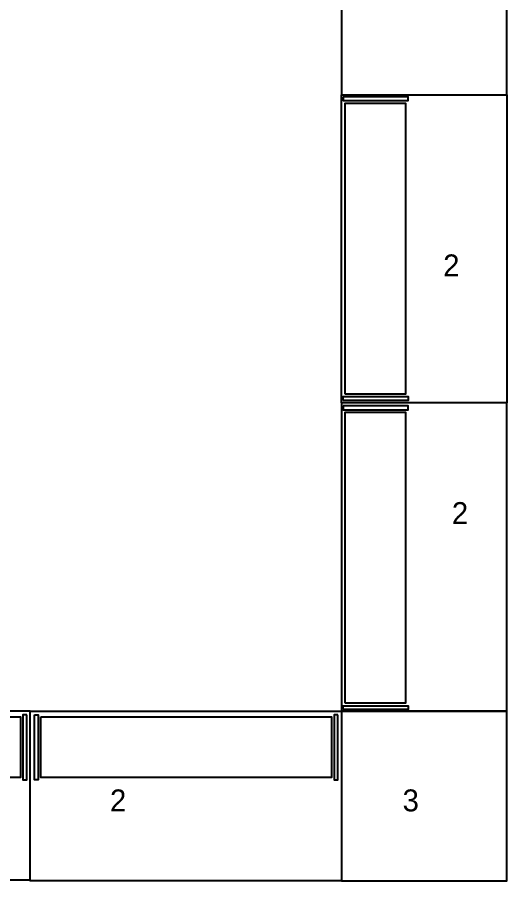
# Model space of a CAD drawing. Header units: millimetres. Extents: x 13502 to 23536, y 11874 to 14203.
# Drawn here: x 14616.4 to 14849.1, y 12751.9 to 13162 of the extents above; entities that cross this region are included whole.
import ezdxf

# ---------------------------------------------------------------- set-up
doc = ezdxf.new("R2010")
doc.units = ezdxf.units.MM
doc.styles.add('TAKSİM', font='GOTHIC.TTF', dxfattribs={"height": 20})

msp = doc.modelspace()

# ---------------------------------------------------------------- linework, layer by layer
for points in [[(14770.56, 13125.23), (14849.06, 13125.23), (14849.06, 13242.18), (14770.56, 13242.18)], [(14770.56, 13125.23), (14849.06, 13125.23), (14849.06, 12978.87), (14770.56, 12978.87)], [(14771.37, 13124.3), (14771.37, 13122.45), (14802.17, 13122.45), (14802.17, 13124.3)], [(14772.29, 12983.04), (14772.29, 13121.29), (14801.01, 13121.29), (14801.01, 12983.04)], [(14771.37, 12980.03), (14771.37, 12981.88), (14802.17, 12981.88), (14802.17, 12980.03)], [(14770.56, 12832.52), (14849.06, 12832.52), (14849.06, 12978.87), (14770.56, 12978.87)], [(14771.37, 12977.48), (14771.37, 12975.63), (14802.17, 12975.63), (14802.17, 12977.48)], [(14772.29, 12836.22), (14772.29, 12974.47), (14801.01, 12974.47), (14801.01, 12836.22)], [(14472.52, 12752.39), (14622.58, 12752.39), (14622.58, 12832.52), (14472.52, 12832.52)], [(14622.58, 12832.52), (14770.56, 12832.52), (14770.56, 12751.93), (14622.58, 12751.93)], [(14770.56, 12751.93), (14849.06, 12751.93), (14849.06, 12832.52), (14770.56, 12832.52)], [(14771.37, 12833.21), (14771.37, 12835.06), (14802.17, 12835.06), (14802.17, 12833.21)], [(14479.69, 12829.74), (14617.95, 12829.74), (14617.95, 12801.02), (14479.69, 12801.02)], [(14620.96, 12830.66), (14619.1, 12830.66), (14619.1, 12799.86), (14620.96, 12799.86)], [(14624.6, 12830.66), (14626.45, 12830.66), (14626.45, 12799.86), (14624.6, 12799.86)], [(14627.61, 12829.74), (14765.86, 12829.74), (14765.86, 12801.02), (14627.61, 12801.02)], [(14768.87, 12830.66), (14767.02, 12830.66), (14767.02, 12799.86), (14768.87, 12799.86)]]:
    msp.add_lwpolyline(points, close=True)

# ---------------------------------------------------------------- texts
at = {"style": 'TAKSİM'}
for s, p in [('2', (14818.86, 13038.99)), ('2', (14822.98, 12921.35)), ('2', (14660.52, 12784.88)), ('3', (14799.58, 12784.88))]:
    msp.add_text(s, height=10.4, dxfattribs=at).set_placement(p)

doc.saveas('drawing.dxf')
